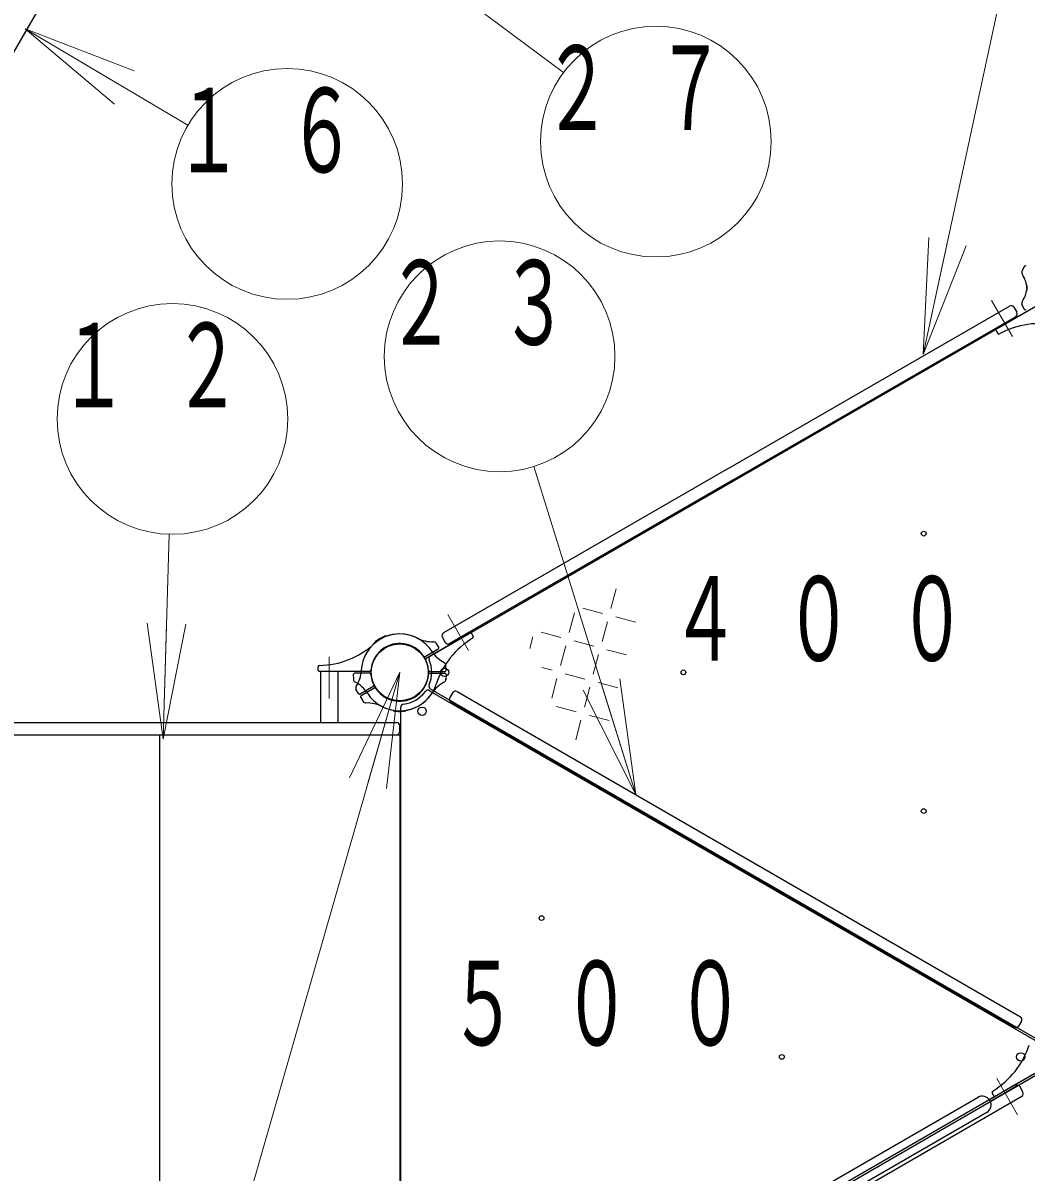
# Model space of a CAD drawing. Units: millimetres on the paper, scale 1:60. Extents: x -385 to 76, y -594 to 267.
# Drawn here: x -266.54 to -240.45, y 106.02 to 135.9 of the extents above; entities that cross this region are included whole.
import ezdxf

# ---------------------------------------------------------------- set-up
doc = ezdxf.new("R2010")
doc.units = ezdxf.units.MM
doc.linetypes.add('USER2', pattern=[6, 3, -1, 1, -1])
doc.layers.add('1_60', color=7, linetype='Continuous', lineweight=25)
doc.styles.add('ＭＳ ゴシック', font='')
doc.styles.get('ＭＳ ゴシック').set_extended_font_data('MS Gothic')

msp = doc.modelspace()

# ---------------------------------------------------------------- linework, layer by layer
at = {"layer": '1_60', "lineweight": 13}
for p, q in [((-262.403, 142.012), (-252.48, 134.609)), ((-243.124, 127.282), (-241.197, 136.194)), ((-264.158, 133.79), (-266.485, 135.748)), ((-266.485, 135.748), (-263.648, 134.651)), ((-266.485, 135.748), (-263.903, 134.221)), ((-266.485, 135.748), (-262.247, 133.241)), ((-243.124, 127.282), (-242.979, 130.319)), ((-243.124, 127.282), (-242.49, 130.214)), ((-242.001, 130.108), (-243.124, 127.282)), ((-250.597, 115.831), (-253.25, 124.365)), ((-262.892, 117.278), (-262.738, 122.602)), ((-262.892, 117.278), (-263.305, 120.291)), ((-262.892, 117.278), (-262.805, 120.276)), ((-262.306, 120.262), (-262.892, 117.278)), ((-256.739, 119.012), (-265.99, 86.753)), ((-258.047, 116.266), (-256.739, 119.012)), ((-256.739, 119.012), (-257.566, 116.128)), ((-256.739, 119.012), (-257.086, 115.99)), ((-250.597, 115.831), (-251.487, 118.695)), ((-251.01, 118.844), (-250.597, 115.831)), ((-250.597, 115.831), (-251.965, 118.547))]:
    msp.add_line(p, q, dxfattribs=at)
at = {"layer": '1_60'}
for p, q in [((-268.194, 132.688), (-263.486, 140.844)), ((-248.238, 124.286), (-240.876, 128.536)), ((-240.763, 128.505), (-240.688, 128.375)), ((-248.079, 124.011), (-240.718, 128.261)), ((-248.238, 124.286), (-255.599, 120.036)), ((-248.079, 124.011), (-255.441, 119.761)), ((-257.088, 119.949), (-257.09, 119.951)), ((-255.63, 119.922), (-255.555, 119.792)), ((-257.377, 119.782), (-257.379, 119.784)), ((-258.799, 119.037), (-258.799, 117.703)), ((-258.346, 119.037), (-258.346, 117.703)), ((-255.36, 118.484), (-255.435, 118.354)), ((-255.246, 118.515), (-240.595, 110.056)), ((-255.404, 118.241), (-240.754, 109.782)), ((-256.906, 118.025), (-256.906, 118.023)), ((-256.573, 118.025), (-256.573, 118.023)), ((-240.565, 109.943), (-240.64, 109.813)), ((-240.702, 108.301), (-241.402, 107.897)), ((-240.675, 108.255), (-241.375, 107.851)), ((-240.675, 108.255), (-240.702, 108.301)), ((-240.529, 108.101), (-240.604, 108.231)), ((-241.697, 107.958), (-248.192, 104.208)), ((-247.921, 103.737), (-240.559, 107.987)), ((-241.47, 107.565), (-247.966, 103.815))]:
    msp.add_line(p, q, dxfattribs=at)
at = {"layer": '1_60', "color": 2}
for p, q in [((-240.494, 129.564), (-240.551, 129.457)), ((-240.083, 128.599), (-241.217, 127.944)), ((-240.494, 128.459), (-240.551, 128.567)), ((-241.228, 127.897), (-241.181, 127.824)), ((-256.051, 119.38), (-254.917, 120.035)), ((-254.87, 120.021), (-254.831, 119.943)), ((-256.076, 119.424), (-255.736, 119.62)), ((-255.724, 119.666), (-255.788, 119.769)), ((-258.863, 119.072), (-258.859, 119.159)), ((-257.52, 119.037), (-258.83, 119.037)), ((-257.946, 118.952), (-257.942, 118.831)), ((-257.52, 118.987), (-257.913, 118.987)), ((-255.958, 119.037), (-255.565, 119.037)), ((-255.958, 118.987), (-255.565, 118.987)), ((-255.532, 118.952), (-255.537, 118.821)), ((-255.532, 119.071), (-255.536, 119.192)), ((-257.429, 118.642), (-257.769, 118.446)), ((-257.815, 118.459), (-257.877, 118.575)), ((-257.755, 118.356), (-257.691, 118.253)), ((-257.404, 118.599), (-257.744, 118.403)), ((-269.156, 117.703), (-256.823, 117.703)), ((-256.739, 117.47), (-256.739, 117.62)), ((-240.108, 108.643), (-241.242, 107.988)), ((-241.288, 108.002), (-241.328, 108.08))]:
    msp.add_line(p, q, dxfattribs=at)
at = {"layer": '1_60', "color": 4}
for p, q in [((-255.939, 119.445), (-240.195, 128.535)), ((-255.964, 118.535), (-240.219, 109.445)), ((-240.195, 109.488), (-255.939, 118.578)), ((-256.714, 99.921), (-256.714, 118.101)), ((-240.219, 108.578), (-255.964, 99.488)), ((-255.939, 99.445), (-240.194, 108.535))]:
    msp.add_line(p, q, dxfattribs=at)
at = {"layer": '1_60', "linetype": 'USER2', "lineweight": 13}
for p, q in [((-240.804, 127.743), (-241.346, 128.683)), ((-254.949, 119.576), (-255.492, 120.516)), ((-258.573, 119.418), (-258.573, 118.332)), ((-241.209, 108.447), (-240.667, 107.507))]:
    msp.add_line(p, q, dxfattribs=at)
at = {"layer": '1_60', "color": 4, "lineweight": 13}
for p, q in [((-251.246, 120.671), (-251.109, 121.183)), ((-252.329, 120.046), (-252.191, 120.558)), ((-251.463, 120.546), (-251.975, 120.683)), ((-250.609, 120.317), (-251.121, 120.454)), ((-251.475, 119.817), (-251.338, 120.329)), ((-253.355, 119.629), (-253.274, 119.933)), ((-252.545, 119.921), (-253.057, 120.058)), ((-252.557, 119.192), (-252.42, 119.704)), ((-251.691, 119.692), (-252.204, 119.829)), ((-250.838, 119.463), (-251.35, 119.601)), ((-251.704, 118.963), (-251.566, 119.476)), ((-252.774, 119.067), (-253.046, 119.14)), ((-251.92, 118.838), (-252.432, 118.976)), ((-252.786, 118.338), (-252.649, 118.851)), ((-251.066, 118.61), (-251.579, 118.747)), ((-251.932, 118.11), (-251.795, 118.622)), ((-252.149, 117.985), (-252.661, 118.122)), ((-252.161, 117.256), (-252.024, 117.768)), ((-251.295, 117.756), (-251.807, 117.893))]:
    msp.add_line(p, q, dxfattribs=at)
at = {"layer": '1_60', "color": 190}
for p, q in [((-269.239, 117.386), (-256.739, 117.386)), ((-262.989, 117.386), (-262.989, 100.636)), ((-256.739, 117.386), (-256.739, 100.636))]:
    msp.add_line(p, q, dxfattribs=at)
at = {"layer": '1_60', "lineweight": 13}
for centre in [(-250.075, 132.815), (-259.665, 131.714), (-254.14, 127.23), (-262.652, 125.601)]:
    msp.add_circle(centre, 3, dxfattribs=at)
at = {"layer": '1_60', "color": 4}
for centre, radius in [((-243.109, 122.62), 0.0625), ((-255.573, 119.011), 0.108), ((-249.359, 119.011), 0.0625), ((-256.156, 118.001), 0.108), ((-243.109, 115.403), 0.0625), ((-253.049, 112.62), 0.0625), ((-246.799, 109.011), 0.0625), ((-240.585, 109.011), 0.108)]:
    msp.add_circle(centre, radius, dxfattribs=at)
at = {"layer": '1_60'}
for centre in [(-256.74, 119.011), (-256.739, 119.012), (-256.739, 119.012)]:
    msp.add_circle(centre, 0.743, dxfattribs=at)
at = {"layer": '1_60', "color": 2}
for centre, radius, start, end in [((-240.478, 129.418), 0.0833, 152, 212.5412), ((-240.478, 129.418), 0.0833, 152, 212.5412), ((-240.465, 129.548), 0.0333, 60, 152), ((-241.251, 128.924), 0.833, 2.7272, 32.5412), ((-241.25, 129.099), 0.833, 327.4588, 357.2728), ((-240.477, 128.606), 0.0833, 147.4588, 208), ((-240.465, 128.475), 0.0333, 208, 300), ((-241.2, 127.916), 0.0333, 120, 213), ((-240.089, 125.916), 2.167, 77.7828, 118.9159), ((-241.153, 127.842), 0.0333, 213, 298.9158), ((-256.74, 119.011), 1, 120, 177.2728), ((-256.739, 119.012), 1, 90, 132.2172), ((-256.74, 119.011), 1, 62.7272, 120), ((-256.739, 119.012), 1, 32.7272, 90), ((-255.9, 120.641), 0.833, 242.7272, 272.5412), ((-253.724, 118.044), 2.167, 121.0841, 162.2172), ((-254.9, 120.006), 0.0333, 27, 120), ((-254.86, 119.928), 0.0333, 301.0842, 27), ((-258.867, 121.357), 2.167, 271.0842, 312.2172), ((-256.74, 119.011), 0.75, 120, 205.7293), ((-256.739, 119.012), 0.75, 90, 175.7293), ((-256.74, 119.011), 0.75, 34.2707, 120), ((-256.739, 119.012), 0.75, 4.2707, 90), ((-255.197, 120.003), 0.833, 212.7272, 242.5412), ((-255.859, 119.725), 0.0833, 32, 92.5412), ((-255.752, 119.649), 0.0333, 300, 32), ((-256.74, 119.011), 0.75, 300, 25.7293), ((-256.092, 119.452), 0.0333, 214.2707, 300), ((-256.034, 119.351), 0.0333, 120, 205.7293), ((-255.62, 119.189), 0.0833, 2, 62.5412), ((-255.62, 119.189), 0.0833, 2, 62.5412), ((-258.83, 119.07), 0.0333, 177, 270), ((-258.825, 119.157), 0.0333, 91.0841, 177), ((-257.913, 118.953), 0.0333, 90, 182), ((-258.571, 119.099), 0.833, 327.4588, 357.2728), ((-257.52, 119.07), 0.0333, 270, 355.7293), ((-257.52, 118.953), 0.0333, 4.2707, 90), ((-256.739, 119.012), 0.75, 184.2707, 270), ((-256.739, 119.012), 0.75, 270, 355.7293), ((-255.958, 119.07), 0.0333, 184.2707, 270), ((-255.958, 118.953), 0.0333, 90, 175.7293), ((-255.565, 119.07), 0.0333, 270, 2), ((-255.565, 118.953), 0.0333, 358, 90), ((-257.859, 118.834), 0.0833, 182, 242.5412), ((-258.282, 118.02), 0.833, 32.7272, 62.5412), ((-257.798, 118.605), 0.0833, 147.4588, 208), ((-257.446, 118.671), 0.0333, 300, 25.7293), ((-256.74, 119.011), 1, 300, 342.2172), ((-255.197, 118.02), 0.833, 117.4588, 147.2728), ((-255.62, 118.834), 0.0833, 297.4588, 358), ((-257.786, 118.475), 0.0333, 208, 300), ((-257.727, 118.374), 0.0333, 120, 212), ((-256.739, 119.012), 1, 212.7272, 270), ((-257.387, 118.57), 0.0333, 34.2707, 120), ((-256.74, 119.011), 0.75, 214.2707, 300), ((-256.739, 119.012), 1, 270, 327.2728), ((-257.621, 118.298), 0.0833, 212, 272.5412), ((-257.621, 118.298), 0.0833, 212, 272.5412), ((-257.58, 117.382), 0.833, 62.7272, 92.5412), ((-256.74, 119.011), 1, 242.7272, 300), ((-256.823, 117.62), 0.0833, 360, 90), ((-256.823, 117.47), 0.0833, 270, 360), ((-242.434, 109.979), 2.167, 301.0842, 342.2172), ((-241.298, 108.095), 0.0333, 121.0841, 207), ((-241.258, 108.017), 0.0333, 207, 300)]:
    msp.add_arc(centre, radius, start, end, dxfattribs=at)
at = {"layer": '1_60'}
for centre, radius, start, end in [((-240.835, 128.464), 0.0833, 30, 120), ((-240.76, 128.334), 0.0833, 300, 30), ((-256.74, 119.011), 1.017, 120, 128.6269), ((-256.74, 119.011), 1.017, 111.3731, 120), ((-257.104, 119.943), 0.0167, 30, 111.3731), ((-255.557, 119.963), 0.0833, 120, 210), ((-257.364, 119.793), 0.0167, 128.6269, 210), ((-255.482, 119.833), 0.0833, 210, 300), ((-255.363, 118.313), 0.0833, 150, 240), ((-255.288, 118.443), 0.0833, 60, 150), ((-256.889, 118.023), 0.0167, 180, 261.3731), ((-256.739, 119.012), 1.017, 261.3731, 270), ((-256.739, 119.012), 1.017, 270, 278.6269), ((-256.589, 118.023), 0.0167, 278.6269, 0), ((-240.637, 109.984), 0.0833, 330, 60), ((-240.712, 109.854), 0.0833, 240, 330), ((-240.676, 108.19), 0.0833, 30, 120), ((-241.584, 107.762), 0.227, 300, 120), ((-240.601, 108.06), 0.0833, 300, 30)]:
    msp.add_arc(centre, radius, start, end, dxfattribs=at)
at = {"layer": '1_60', "color": 4}
for centre, radius, start, end in [((-255.897, 119.373), 0.0833, 120, 203.2128), ((-256.74, 119.011), 0.833, 336.7872, 23.2128), ((-255.897, 118.65), 0.0833, 156.7872, 240), ((-256.739, 119.012), 0.833, 276.7872, 323.2128), ((-256.005, 118.463), 0.0833, 60, 143.2128), ((-256.631, 118.101), 0.0833, 96.7872, 180)]:
    msp.add_arc(centre, radius, start, end, dxfattribs=at)

# ---------------------------------------------------------------- texts
at = {"layer": '1_60', "char_height": 2.199, "style": 'ＭＳ ゴシック'}
for s, insert, attachment_point in [('\\T1.64;\\W0.6;２７', (-250.075, 135.315), 2), ('\\T1.64;\\W0.6;１６', (-259.665, 134.214), 2), ('\\T1.64;\\W0.6;２３', (-254.14, 129.73), 2), ('\\T1.64;\\W0.6;１２', (-262.652, 128.101), 2), ('\\T1.64;\\W0.6;４００', (-249.692, 121.512), 1), ('\\T1.64;\\W0.6;５００', (-255.466, 111.512), 1)]:
    msp.add_mtext(s, dxfattribs=dict(at, insert=insert, attachment_point=attachment_point))

doc.saveas('drawing.dxf')
